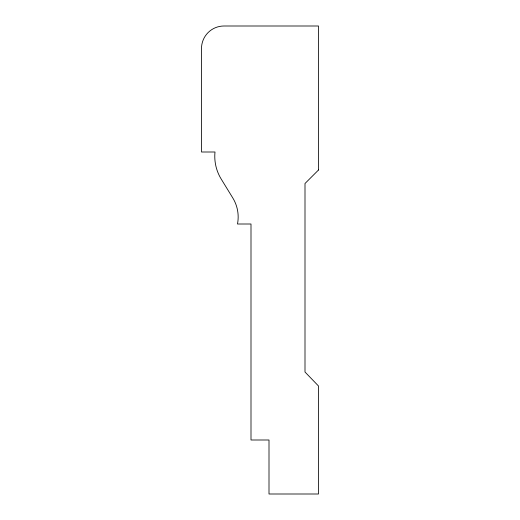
<?xml version="1.0" encoding="UTF-8"?>
<svg xmlns="http://www.w3.org/2000/svg" width="520" height="520" viewBox="0 0 520 520"><rect width="100%" height="100%" fill="white"/><g stroke="black" fill="none" stroke-linecap="round" stroke-linejoin="round"><path stroke-width="0.78" d="M318.5 170.001L305 183.502L305 372.021L318.5 386.003L318.5 494L269.002 494L269.002 439.998L250.998 439.998L250.998 224.003L237.497 224.003A36.511 36.511 0 0 0 232.785 197.944L221.182 179.023A43.361 43.361 0 0 1 215.072 161.388A43.349 43.349 0 0 1 215 152.002L201.5 152.002L201.5 48.503A22.503 22.503 0 0 1 224.003 26L318.5 26L318.5 170.001"/></g></svg>
